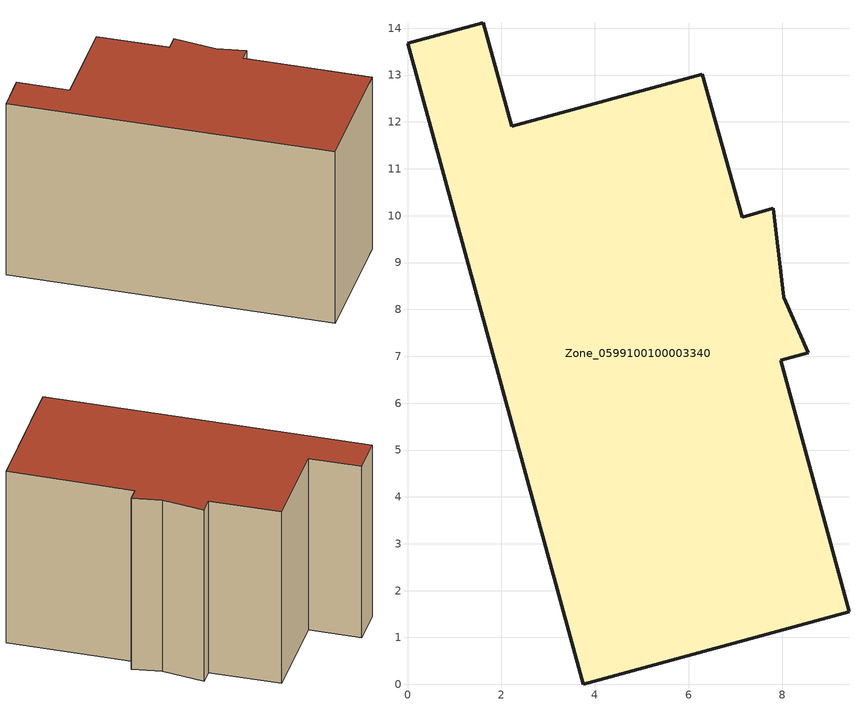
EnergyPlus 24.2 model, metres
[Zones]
Zone_0599100100003340
 floor ground (C_G): 8.55,7.08 7.97,6.92 9.42,1.55 3.75,0 0,13.67 1.62,14.12 2.22,11.9 6.29,13.02 7.14,9.97 7.81,10.16 8.02,8.26 z0
 wall outside (C_F): 3.75,0 9.42,1.55 7.97,6.92 8.55,7.08 8.02,8.26 7.81,10.16 7.14,9.97 6.29,13.02 2.22,11.9 1.62,14.12 0,13.67 3.75,0 z0:8.49
 roof outside (C_R): 7.97,6.92 8.55,7.08 8.02,8.26 7.81,10.16 7.14,9.97 6.29,13.02 2.22,11.9 1.62,14.12 0,13.67 3.75,0 9.42,1.55 z8.49
[BUILDING]
Pand.0599100100003340: North Axis=0; Terrain=City; Loads Convergence Tolerance Value=0.04; Temperature Convergence Tolerance Value=0.4; Solar Distribution=FullExterior; Maximum Number of Warmup Days=25; Minimum Number of Warmup Days=1
[Site:Location]
Rotterdam.The.Hague.AP_ZH_NLD Design_Conditions: Latitude=51.96; Longitude=4.45; Time Zone=1; Elevation=-4.5
[SITE:GROUNDTEMPERATURE:BUILDINGSURFACE]
18, 18, 18, 18, 18, 18, 18, 18, 18, 18, 18, 18
[MATERIAL] Thermal Absorptance=0.9; Solar Absorptance=0.7; Visible Absorptance=0.7
Name | Roughness | Thickness | Conductivity | Density | Specific Heat
G.TC.2006-2014 | MediumSmooth | 0.15 | 0.06 | 540 | 1210
F.TC.2006-2014 | Rough | 0.3 | 0.12 | 1920 | 840
R.TC.2006-2014 | MediumRough | 0.2 | 0.08 | 1500 | 1000
[CONSTRUCTION]
C_G: G.TC.2006-2014
C_F: F.TC.2006-2014
C_R: R.TC.2006-2014
[ZONE]
Zone_0599100100003340: Type=1; Multiplier=1; Ceiling Height=Autocalculate; Volume=Autocalculate; Floor Area=autocalculate; Part of Total Floor Area=Yes
[ZONEINFILTRATION:DESIGNFLOWRATE]
Infil_Zone_0599100100003340: Zone or ZoneList or Space or SpaceList=Zone_0599100100003340; Schedule=AlwaysOn; Design Flow Rate Calculation Method=Flow/Area; Flow Rate per Floor Area=0.0015; Constant Term Coefficient=1; Temperature Term Coefficient=0; Velocity Term Coefficient=0; Velocity Squared Term Coefficient=0
[HVACTEMPLATE:ZONE:IDEALLOADSAIRSYSTEM]
Zone_0599100100003340: Maximum Heating Supply Air Temperature=50; Minimum Cooling Supply Air Temperature=13; Maximum Heating Supply Air Humidity Ratio=0.0156; Minimum Cooling Supply Air Humidity Ratio=0.0077; Heating Limit=NoLimit; Cooling Limit=NoLimit; Dehumidification Control Type=ConstantSensibleHeatRatio; Cooling Sensible Heat Ratio=0.7; Dehumidification Setpoint=60; Humidification Control Type=None; Humidification Setpoint=30; Outdoor Air Method=None; Outdoor Air Flow Rate per Person=0.00944; Outdoor Air Flow Rate per Zone Floor Area=0; Outdoor Air Flow Rate per Zone=0; Demand Controlled Ventilation Type=None; Outdoor Air Economizer Type=NoEconomizer; Heat Recovery Type=None; Sensible Heat Recovery Effectiveness=0.7; Latent Heat Recovery Effectiveness=0.65
[ZONECONTROL:THERMOSTAT]
ThermostatControl_Zone_0599100100003340: Zone or ZoneList=Zone_0599100100003340; Control Type Schedule=DualSetpointControlType; Control 1=Thermostat_Zone_0599100100003340; Temperature Difference Between Cutout And Setpoint=0
[THERMOSTATSETPOINT:DUALSETPOINT]
Thermostat_Zone_0599100100003340: Heating Setpoint Temperature Schedule=HeatingSetpoint_Zone_0599100100003340; Cooling Setpoint Temperature Schedule=CoolingSetpoint_Zone_0599100100003340
[SCHEDULE:COMPACT]
HeatingSetpoint_Zone_0599100100003340: Through: 12/31, For: AllDays, Until: 24:00, 21
CoolingSetpoint_Zone_0599100100003340: Through: 12/31, For: AllDays, Until: 24:00, 24
DualSetpointControlType: Through: 12/31, For: AllDays, Until: 24:00, 4
AlwaysOn: Through: 12/31, For: AllDays, Until: 24:00, 1
